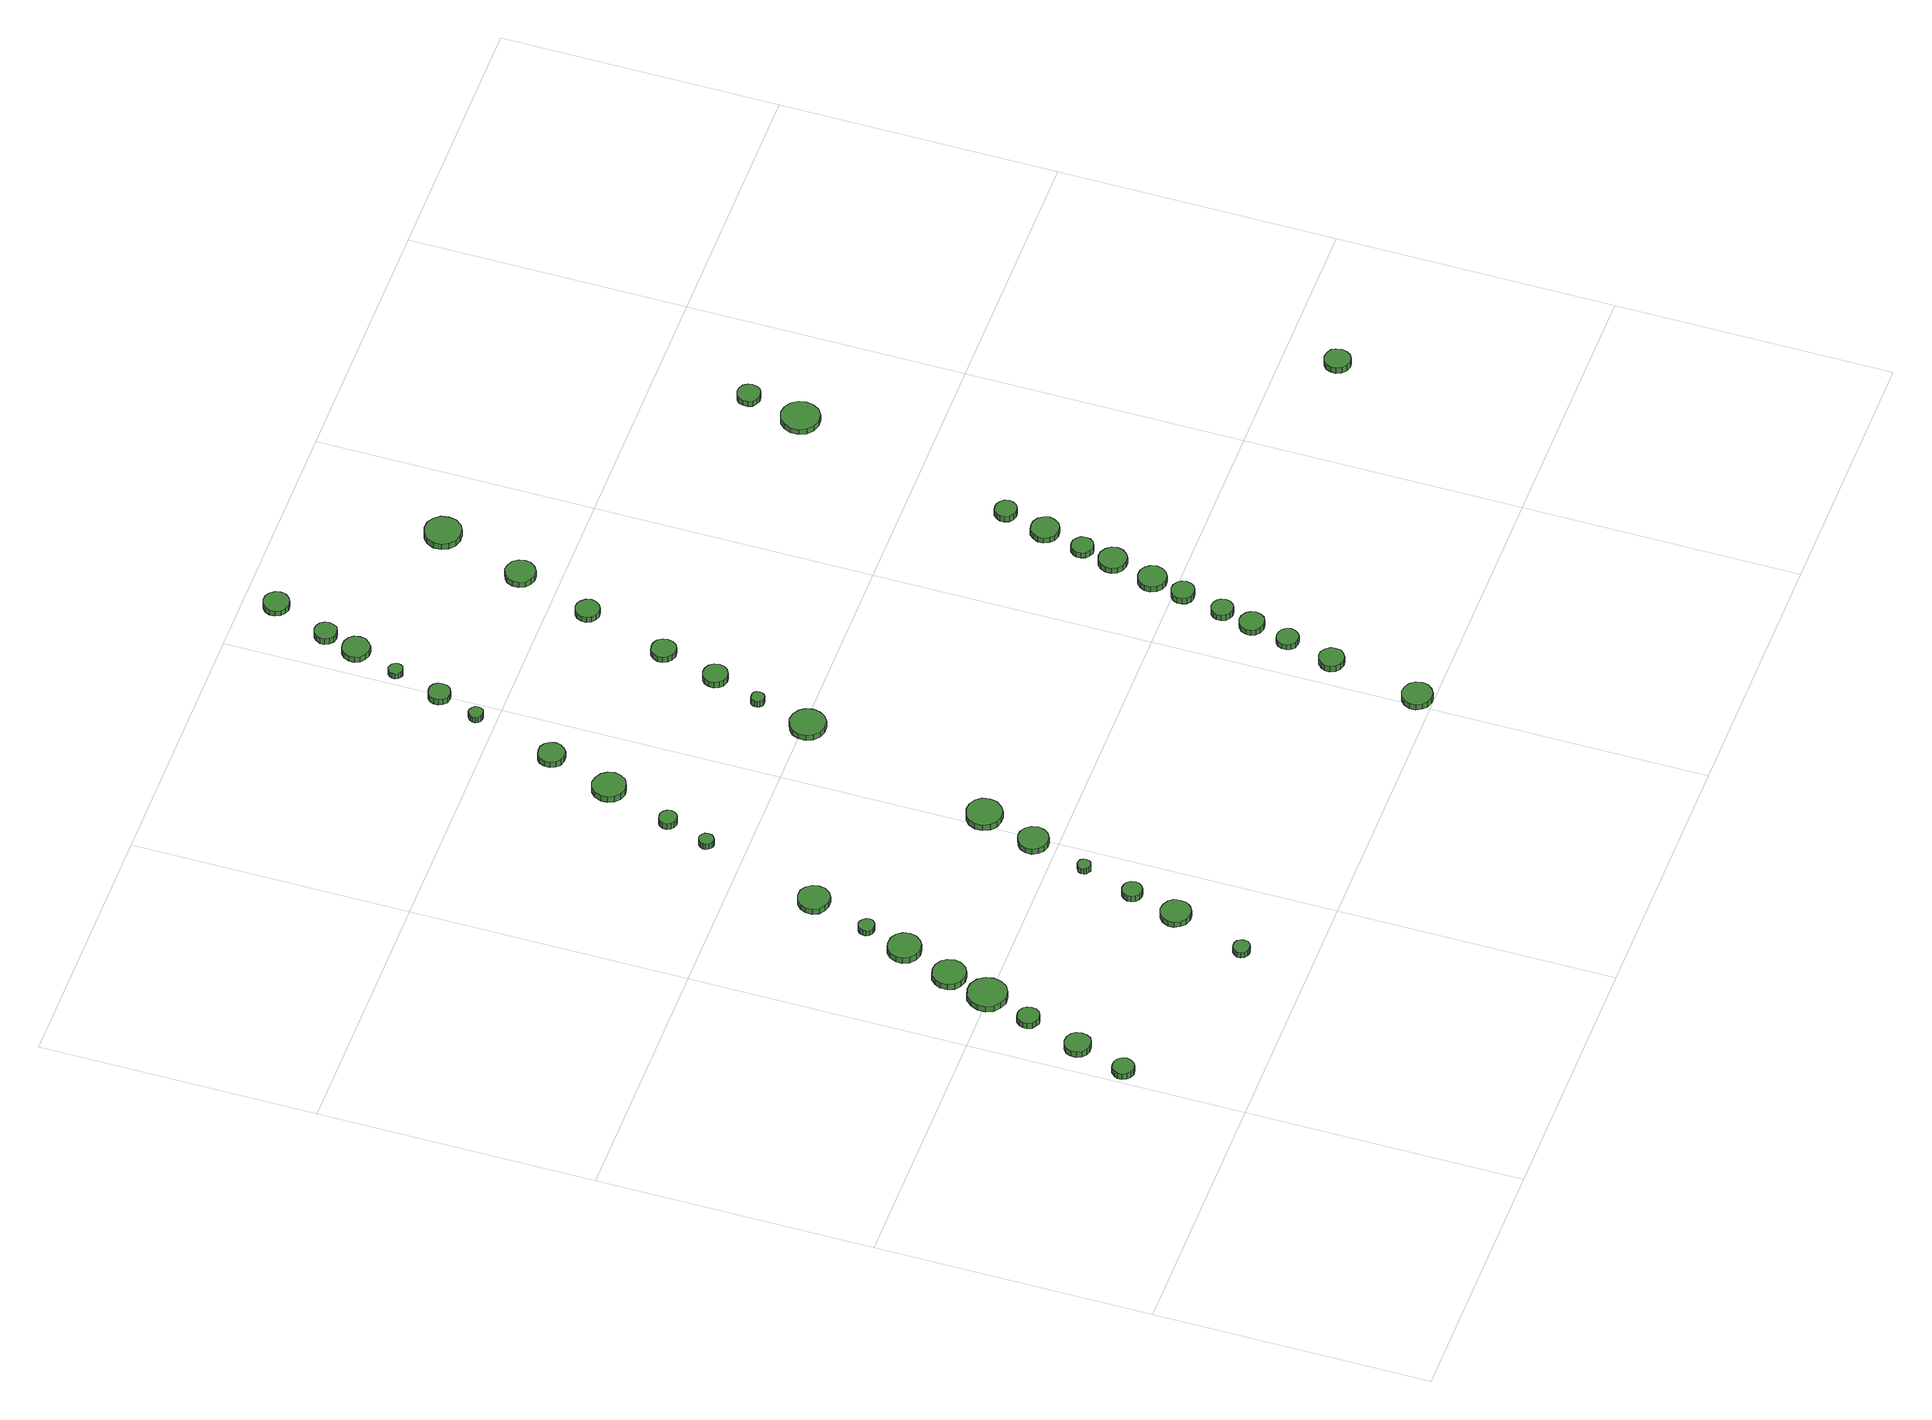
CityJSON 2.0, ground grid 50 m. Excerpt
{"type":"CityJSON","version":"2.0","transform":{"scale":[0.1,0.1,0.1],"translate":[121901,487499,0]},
"CityObjects":{
"tree1":{"type":"SolitaryVegetationObject","attributes":{"function":"something"},"geometry":[{"type":"MultiSurface","lod":"1","boundaries":[[[0,1,2,3,4,5,6,7,8,9,10,11,12,13,14]],[[15,16,17,18,19,20,21,22,23,24,25,26,27,28,29]],[[0,29,28,1]],[[1,28,27,2]],[[2,27,26,3]],[[3,26,25,4]],[[4,25,24,5]],[[5,24,23,6]],[[6,23,22,7]],[[7,22,21,8]],[[8,21,20,9]],[[9,20,19,10]],[[10,19,18,11]],[[11,18,17,12]],[[12,17,16,13]],[[13,16,15,14]],[[14,15,29,0]]]}]},
"tree2":{"type":"SolitaryVegetationObject","attributes":{"function":"something"},"geometry":[{"type":"MultiSurface","lod":"1","boundaries":[[[30,31,32,33,34,35,36,37,38,39,40,41,42,43,44]],[[45,46,47,48,49,50,51,52,53,54,55,56,57,58,59]],[[30,59,58,31]],[[31,58,57,32]],[[32,57,56,33]],[[33,56,55,34]],[[34,55,54,35]],[[35,54,53,36]],[[36,53,52,37]],[[37,52,51,38]],[[38,51,50,39]],[[39,50,49,40]],[[40,49,48,41]],[[41,48,47,42]],[[42,47,46,43]],[[43,46,45,44]],[[44,45,59,30]]]}]},
"tree3":{"type":"SolitaryVegetationObject","attributes":{"function":"something"},"geometry":[{"type":"MultiSurface","lod":"1","boundaries":[[[60,61,62,63,64,65,66,67,68,69,70,71,72,73,74]],[[75,76,77,78,79,80,81,82,83,84,85,86,87,88,89]],[[60,89,88,61]],[[61,88,87,62]],[[62,87,86,63]],[[63,86,85,64]],[[64,85,84,65]],[[65,84,83,66]],[[66,83,82,67]],[[67,82,81,68]],[[68,81,80,69]],[[69,80,79,70]],[[70,79,78,71]],[[71,78,77,72]],[[72,77,76,73]],[[73,76,75,74]],[[74,75,89,60]]]}]},
"tree4":{"type":"SolitaryVegetationObject","attributes":{"function":"something"},"geometry":[{"type":"MultiSurface","lod":"1","boundaries":[[[90,91,92,93,94,95,96,97,98,99,100,101,102,103,104]],[[105,106,107,108,109,110,111,112,113,114,115,116,117,118,119]],[[90,119,118,91]],[[91,118,117,92]],[[92,117,116,93]],[[93,116,115,94]],[[94,115,114,95]],[[95,114,113,96]],[[96,113,112,97]],[[97,112,111,98]],[[98,111,110,99]],[[99,110,109,100]],[[100,109,108,101]],[[101,108,107,102]],[[102,107,106,103]],[[103,106,105,104]],[[104,105,119,90]]]}]},
"tree5":{"type":"SolitaryVegetationObject","attributes":{"function":"something"},"geometry":[{"type":"MultiSurface","lod":"1","boundaries":[[[120,121,122,123,124,125,126,127,128,129,130,131,132,133,134]],[[135,136,137,138,139,140,141,142,143,144,145,146,147,148,149]],[[120,149,148,121]],[[121,148,147,122]],[[122,147,146,123]],[[123,146,145,124]],[[124,145,144,125]],[[125,144,143,126]],[[126,143,142,127]],[[127,142,141,128]],[[128,141,140,129]],[[129,140,139,130]],[[130,139,138,131]],[[131,138,137,132]],[[132,137,136,133]],[[133,136,135,134]],[[134,135,149,120]]]}]},
"tree6":{"type":"SolitaryVegetationObject","attributes":{"function":"something"},"geometry":[{"type":"MultiSurface","lod":"1","boundaries":[[[150,151,152,153,154,155,156,157,158,159,160,161,162,163,164]],[[165,166,167,168,169,170,171,172,173,174,175,176,177,178,179]],[[150,179,178,151]],[[151,178,177,152]],[[152,177,176,153]],[[153,176,175,154]],[[154,175,174,155]],[[155,174,173,156]],[[156,173,172,157]],[[157,172,171,158]],[[158,171,170,159]],[[159,170,169,160]],[[160,169,168,161]],[[161,168,167,162]],[[162,167,166,163]],[[163,166,165,164]],[[164,165,179,150]]]}]},
"tree7":{"type":"SolitaryVegetationObject","attributes":{"function":"something"},"geometry":[{"type":"MultiSurface","lod":"1","boundaries":[[[180,181,182,183,184,185,186,187,188,189,190,191,192,193,194]],[[195,196,197,198,199,200,201,202,203,204,205,206,207,208,209]],[[180,209,208,181]],[[181,208,207,182]],[[182,207,206,183]],[[183,206,205,184]],[[184,205,204,185]],[[185,204,203,186]],[[186,203,202,187]],[[187,202,201,188]],[[188,201,200,189]],[[189,200,199,190]],[[190,199,198,191]],[[191,198,197,192]],[[192,197,196,193]],[[193,196,195,194]],[[194,195,209,180]]]}]},
"tree8":{"type":"SolitaryVegetationObject","attributes":{"function":"something"},"geometry":[{"type":"MultiSurface","lod":"1","boundaries":[[[210,211,212,213,214,215,216,217,218,219,220,221,222,223,224]],[[225,226,227,228,229,230,231,232,233,234,235,236,237,238,239]],[[210,239,238,211]],[[211,238,237,212]],[[212,237,236,213]],[[213,236,235,214]],[[214,235,234,215]],[[215,234,233,216]],[[216,233,232,217]],[[217,232,231,218]],[[218,231,230,219]],[[219,230,229,220]],[[220,229,228,221]],[[221,228,227,222]],[[222,227,226,223]],[[223,226,225,224]],[[224,225,239,210]]]}]},
"tree9":{"type":"SolitaryVegetationObject","attributes":{"function":"something"},"geometry":[{"type":"MultiSurface","lod":"1","boundaries":[[[240,241,242,243,244,245,246,247,248,249,250,251,252,253,254]],[[255,256,257,258,259,260,261,262,263,264,265,266,267,268,269]],[[240,269,268,241]],[[241,268,267,242]],[[242,267,266,243]],[[243,266,265,244]],[[244,265,264,245]],[[245,264,263,246]],[[246,263,262,247]],[[247,262,261,248]],[[248,261,260,249]],[[249,260,259,250]],[[250,259,258,251]],[[251,258,257,252]],[[252,257,256,253]],[[253,256,255,254]],[[254,255,269,240]]]}]},
"tree10":{"type":"SolitaryVegetationObject","attributes":{"function":"something"},"geometry":[{"type":"MultiSurface","lod":"1","boundaries":[[[270,271,272,273,274,275,276,277,278,279,280,281,282,283,284]],[[285,286,287,288,289,290,291,292,293,294,295,296,297,298,299]],[[270,299,298,271]],[[271,298,297,272]],[[272,297,296,273]],[[273,296,295,274]],[[274,295,294,275]],[[275,294,293,276]],[[276,293,292,277]],[[277,292,291,278]],[[278,291,290,279]],[[279,290,289,280]],[[280,289,288,281]],[[281,288,287,282]],[[282,287,286,283]],[[283,286,285,284]],[[284,285,299,270]]]}]},
"tree11":{"type":"SolitaryVegetationObject","attributes":{"function":"something"},"geometry":[{"type":"MultiSurface","lod":"1","boundaries":[[[300,301,302,303,304,305,306,307,308,309,310,311,312,313,314]],[[315,316,317,318,319,320,321,322,323,324,325,326,327,328,329]],[[300,329,328,301]],[[301,328,327,302]],[[302,327,326,303]],[[303,326,325,304]],[[304,325,324,305]],[[305,324,323,306]],[[306,323,322,307]],[[307,322,321,308]],[[308,321,320,309]],[[309,320,319,310]],[[310,319,318,311]],[[311,318,317,312]],[[312,317,316,313]],[[313,316,315,314]],[[314,315,329,300]]]}]},
"tree12":{"type":"SolitaryVegetationObject","attributes":{"function":"something"},"geometry":[{"type":"MultiSurface","lod":"1","boundaries":[[[330,331,332,333,334,335,336,337,338,339,340,341,342,343,344]],[[345,346,347,348,349,350,351,352,353,354,355,356,357,358,359]],[[330,359,358,331]],[[331,358,357,332]],[[332,357,356,333]],[[333,356,355,334]],[[334,355,354,335]],[[335,354,353,336]],[[336,353,352,337]],[[337,352,351,338]],[[338,351,350,339]],[[339,350,349,340]],[[340,349,348,341]],[[341,348,347,342]],[[342,347,346,343]],[[343,346,345,344]],[[344,345,359,330]]]}]},
"tree13":{"type":"SolitaryVegetationObject","attributes":{"function":"something"},"geometry":[{"type":"MultiSurface","lod":"1","boundaries":[[[360,361,362,363,364,365,366,367,368,369,370,371,372,373,374]],[[375,376,377,378,379,380,381,382,383,384,385,386,387,388,389]],[[360,389,388,361]],[[361,388,387,362]],[[362,387,386,363]],[[363,386,385,364]],[[364,385,384,365]],[[365,384,383,366]],[[366,383,382,367]],[[367,382,381,368]],[[368,381,380,369]],[[369,380,379,370]],[[370,379,378,371]],[[371,378,377,372]],[[372,377,376,373]],[[373,376,375,374]],[[374,375,389,360]]]}]},
"tree14":{"type":"SolitaryVegetationObject","attributes":{"function":"something"},"geometry":[{"type":"MultiSurface","lod":"1","boundaries":[[[390,391,392,393,394,395,396,397,398,399,400,401,402,403,404]],[[405,406,407,408,409,410,411,412,413,414,415,416,417,418,419]],[[390,419,418,391]],[[391,418,417,392]],[[392,417,416,393]],[[393,416,415,394]],[[394,415,414,395]],[[395,414,413,396]],[[396,413,412,397]],[[397,412,411,398]],[[398,411,410,399]],[[399,410,409,400]],[[400,409,408,401]],[[401,408,407,402]],[[402,407,406,403]],[[403,406,405,404]],[[404,405,419,390]]]}]},
"tree15":{"type":"SolitaryVegetationObject","attributes":{"function":"something"},"geometry":[{"type":"MultiSurface","lod":"1","boundaries":[[[420,421,422,423,424,425,426,427,428,429,430,431,432,433,434]],[[435,436,437,438,439,440,441,442,443,444,445,446,447,448,449]],[[420,449,448,421]],[[421,448,447,422]],[[422,447,446,423]],[[423,446,445,424]],[[424,445,444,425]],[[425,444,443,426]],[[426,443,442,427]],[[427,442,441,428]],[[428,441,440,429]],[[429,440,439,430]],[[430,439,438,431]],[[431,438,437,432]],[[432,437,436,433]],[[433,436,435,434]],[[434,435,449,420]]]}]},
"tree16":{"type":"SolitaryVegetationObject","attributes":{"function":"something"},"geometry":[{"type":"MultiSurface","lod":"1","boundaries":[[[450,451,452,453,454,455,456,457,458,459,460,461,462,463,464]],[[465,466,467,468,469,470,471,472,473,474,475,476,477,478,479]],[[450,479,478,451]],[[451,478,477,452]],[[452,477,476,453]],[[453,476,475,454]],[[454,475,474,455]],[[455,474,473,456]],[[456,473,472,457]],[[457,472,471,458]],[[458,471,470,459]],[[459,470,469,460]],[[460,469,468,461]],[[461,468,467,462]],[[462,467,466,463]],[[463,466,465,464]],[[464,465,479,450]]]}]},
"tree17":{"type":"SolitaryVegetationObject","attributes":{"function":"something"},"geometry":[{"type":"MultiSurface","lod":"1","boundaries":[[[480,481,482,483,484,485,486,487,488,489,490,491,492,493,494]],[[495,496,497,498,499,500,501,502,503,504,505,506,507,508,509]],[[480,509,508,481]],[[481,508,507,482]],[[482,507,506,483]],[[483,506,505,484]],[[484,505,504,485]],[[485,504,503,486]],[[486,503,502,487]],[[487,502,501,488]],[[488,501,500,489]],[[489,500,499,490]],[[490,499,498,491]],[[491,498,497,492]],[[492,497,496,493]],[[493,496,495,494]],[[494,495,509,480]]]}]},
"tree18":{"type":"SolitaryVegetationObject","attributes":{"function":"something"},"geometry":[{"type":"MultiSurface","lod":"1","boundaries":[[[510,511,512,513,514,515,516,517,518,519,520,521,522,523,524]],[[525,526,527,528,529,530,531,532,533,534,535,536,537,538,539]],[[510,539,538,511]],[[511,538,537,512]],[[512,537,536,513]],[[513,536,535,514]],[[514,535,534,515]],[[515,534,533,516]],[[516,533,532,517]],[[517,532,531,518]],[[518,531,530,519]],[[519,530,529,520]],[[520,529,528,521]],[[521,528,527,522]],[[522,527,526,523]],[[523,526,525,524]],[[524,525,539,510]]]}]},
"tree19":{"type":"SolitaryVegetationObject","attributes":{"function":"something"},"geometry":[{"type":"MultiSurface","lod":"1","boundaries":[[[540,541,542,543,544,545,546,547,548,549,550,551,552,553,554]],[[555,556,557,558,559,560,561,562,563,564,565,566,567,568,569]],[[540,569,568,541]],[[541,568,567,542]],[[542,567,566,543]],[[543,566,565,544]],[[544,565,564,545]],[[545,564,563,546]],[[546,563,562,547]],[[547,562,561,548]],[[548,561,560,549]],[[549,560,559,550]],[[550,559,558,551]],[[551,558,557,552]],[[552,557,556,553]],[[553,556,555,554]],[[554,555,569,540]]]}]},
"tree20":{"type":"SolitaryVegetationObject","attributes":{"function":"something"},"geometry":[{"type":"MultiSurface","lod":"1","boundaries":[[[570,571,572,573,574,575,576,577,578,579,580,581,582,583,584]],[[585,586,587,588,589,590,591,592,593,594,595,596,597,598,599]],[[570,599,598,571]],[[571,598,597,572]],[[572,597,596,573]],[[573,596,595,574]],[[574,595,594,575]],[[575,594,593,576]],[[576,593,592,577]],[[577,592,591,578]],[[578,591,590,579]],[[579,590,589,580]],[[580,589,588,581]],[[581,588,587,582]],[[582,587,586,583]],[[583,586,585,584]],[[584,585,599,570]]]}]},
"tree21":{"type":"SolitaryVegetationObject","attributes":{"function":"something"},"geometry":[{"type":"MultiSurface","lod":"1","boundaries":[[[600,601,602,603,604,605,606,607,608,609,610,611,612,613,614]],[[615,616,617,618,619,620,621,622,623,624,625,626,627,628,629]],[[600,629,628,601]],[[601,628,627,602]],[[602,627,626,603]],[[603,626,625,604]],[[604,625,624,605]],[[605,624,623,606]],[[606,623,622,607]],[[607,622,621,608]],[[608,621,620,609]],[[609,620,619,610]],[[610,619,618,611]],[[611,618,617,612]],[[612,617,616,613]],[[613,616,615,614]],[[614,615,629,600]]]}]},
"tree22":{"type":"SolitaryVegetationObject","attributes":{"function":"something"},"geometry":[{"type":"MultiSurface","lod":"1","boundaries":[[[630,631,632,633,634,635,636,637,638,639,640,641,642,643,644]],[[645,646,647,648,649,650,651,652,653,654,655,656,657,658,659]],[[630,659,658,631]],[[631,658,657,632]],[[632,657,656,633]],[[633,656,655,634]],[[634,655,654,635]],[[635,654,653,636]],[[636,653,652,637]],[[637,652,651,638]],[[638,651,650,639]],[[639,650,649,640]],[[640,649,648,641]],[[641,648,647,642]],[[642,647,646,643]],[[643,646,645,644]],[[644,645,659,630]]]}]},
"tree23":{"type":"SolitaryVegetationObject","attributes":{"function":"something"},"geometry":[{"type":"MultiSurface","lod":"1","boundaries":[[[660,661,662,663,664,665,666,667,668,669,670,671,672,673,674]],[[675,676,677,678,679,680,681,682,683,684,685,686,687,688,689]],[[660,689,688,661]],[[661,688,687,662]],[[662,687,686,663]],[[663,686,685,664]],[[664,685,684,665]],[[665,684,683,666]],[[666,683,682,667]],[[667,682,681,668]],[[668,681,680,669]],[[669,680,679,670]],[[670,679,678,671]],[[671,678,677,672]],[[672,677,676,673]],[[673,676,675,674]],[[674,675,689,660]]]}]},
"tree24":{"type":"SolitaryVegetationObject","attributes":{"function":"something"},"geometry":[{"type":"MultiSurface","lod":"1","boundaries":[[[690,691,692,693,694,695,696,697,698,699,700,701,702,703,704]],[[705,706,707,708,709,710,711,712,713,714,715,716,717,718,719]],[[690,719,718,691]],[[691,718,717,692]],[[692,717,716,693]],[[693,716,715,694]],[[694,715,714,695]],[[695,714,713,696]],[[696,713,712,697]],[[697,712,711,698]],[[698,711,710,699]],[[699,710,709,700]],[[700,709,708,701]],[[701,708,707,702]],[[702,707,706,703]],[[703,706,705,704]],[[704,705,719,690]]]}]},
"tree25":{"type":"SolitaryVegetationObject","attributes":{"function":"something"},"geometry":[{"type":"MultiSurface","lod":"1","boundaries":[[[720,721,722,723,724,725,726,727,728,729,730,731,732,733,734]],[[735,736,737,738,739,740,741,742,743,744,745,746,747,748,749]],[[720,749,748,721]],[[721,748,747,722]],[[722,747,746,723]],[[723,746,745,724]],[[724,745,744,725]],[[725,744,743,726]],[[726,743,742,727]],[[727,742,741,728]],[[728,741,740,729]],[[729,740,739,730]],[[730,739,738,731]],[[731,738,737,732]],[[732,737,736,733]],[[733,736,735,734]],[[734,735,749,720]]]}]},
"tree26":{"type":"SolitaryVegetationObject","attributes":{"function":"something"},"geometry":[{"type":"MultiSurface","lod":"1","boundaries":[[[750,751,752,753,754,755,756,757,758,759,760,761,762,763,764]],[[765,766,767,768,769,770,771,772,773,774,775,776,777,778,779]],[[750,779,778,751]],[[751,778,777,752]],[[752,777,776,753]],[[753,776,775,754]],[[754,775,774,755]],[[755,774,773,756]],[[756,773,772,757]],[[757,772,771,758]],[[758,771,770,759]],[[759,770,769,760]],[[760,769,768,761]],[[761,768,767,762]],[[762,767,766,763]],[[763,766,765,764]],[[764,765,779,750]]]}]},
"tree27":{"type":"SolitaryVegetationObject","attributes":{"function":"something"},"geometry":[{"type":"MultiSurface","lod":"1","boundaries":[[[780,781,782,783,784,785,786,787,788,789,790,791,792,793,794]],[[795,796,797,798,799,800,801,802,803,804,805,806,807,808,809]],[[780,809,808,781]],[[781,808,807,782]],[[782,807,806,783]],[[783,806,805,784]],[[784,805,804,785]],[[785,804,803,786]],[[786,803,802,787]],[[787,802,801,788]],[[788,801,800,789]],[[789,800,799,790]],[[790,799,798,791]],[[791,798,797,792]],[[792,797,796,793]],[[793,796,795,794]],[[794,795,809,780]]]}]},
"tree28":{"type":"SolitaryVegetationObject","attributes":{"function":"something"},"geometry":[{"type":"MultiSurface","lod":"1","boundaries":[[[810,811,812,813,814,815,816,817,818,819,820,821,822,823,824]],[[825,826,827,828,829,830,831,832,833,834,835,836,837,838,839]],[[810,839,838,811]],[[811,838,837,812]],[[812,837,836,813]],[[813,836,835,814]],[[814,835,834,815]],[[815,834,833,816]],[[816,833,832,817]],[[817,832,831,818]],[[818,831,830,819]],[[819,830,829,820]],[[820,829,828,821]],[[821,828,827,822]],[[822,827,826,823]],[[823,826,825,824]],[[824,825,839,810]]]}]},
"tree29":{"type":"SolitaryVegetationObject","attributes":{"function":"something"},"geometry":[{"type":"MultiSurface","lod":"1","boundaries":[[[840,841,842,843,844,845,846,847,848,849,850,851,852,853,854]],[[855,856,857,858,859,860,861,862,863,864,865,866,867,868,869]],[[840,869,868,841]],[[841,868,867,842]],[[842,867,866,843]],[[843,866,865,844]],[[844,865,864,845]],[[845,864,863,846]],[[846,863,862,847]],[[847,862,861,848]],[[848,861,860,849]],[[849,860,859,850]],[[850,859,858,851]],[[851,858,857,852]],[[852,857,856,853]],[[853,856,855,854]],[[854,855,869,840]]]}]},
"tree30":{"type":"SolitaryVegetationObject","attributes":{"function":"something"},"geometry":[{"type":"MultiSurface","lod":"1","boundaries":[[[870,871,872,873,874,875,876,877,878,879,880,881,882,883,884]],[[885,886,887,888,889,890,891,892,893,894,895,896,897,898,899]],[[870,899,898,871]],[[871,898,897,872]],[[872,897,896,873]],[[873,896,895,874]],[[874,895,894,875]],[[875,894,893,876]],[[876,893,892,877]],[[877,892,891,878]],[[878,891,890,879]],[[879,890,889,880]],[[880,889,888,881]],[[881,888,887,882]],[[882,887,886,883]],[[883,886,885,884]],[[884,885,899,870]]]}]},
"tree31":{"type":"SolitaryVegetationObject","attributes":{"function":"something"},"geometry":[{"type":"MultiSurface","lod":"1","boundaries":[[[900,901,902,903,904,905,906,907,908,909,910,911,912,913,914]],[[915,916,917,918,919,920,921,922,923,924,925,926,927,928,929]],[[900,929,928,901]],[[901,928,927,902]],[[902,927,926,903]],[[903,926,925,904]],[[904,925,924,905]],[[905,924,923,906]],[[906,923,922,907]],[[907,922,921,908]],[[908,921,920,909]],[[909,920,919,910]],[[910,919,918,911]],[[911,918,917,912]],[[912,917,916,913]],[[913,916,915,914]],[[914,915,929,900]]]}]},
"tree32":{"type":"SolitaryVegetationObject","attributes":{"function":"something"},"geometry":[{"type":"MultiSurface","lod":"1","boundaries":[[[930,931,932,933,934,935,936,937,938,939,940,941,942,943,944]],[[945,946,947,948,949,950,951,952,953,954,955,956,957,958,959]],[[930,959,958,931]],[[931,958,957,932]],[[932,957,956,933]],[[933,956,955,934]],[[934,955,954,935]],[[935,954,953,936]],[[936,953,952,937]],[[937,952,951,938]],[[938,951,950,939]],[[939,950,949,940]],[[940,949,948,941]],[[941,948,947,942]],[[942,947,946,943]],[[943,946,945,944]],[[944,945,959,930]]]}]},
"tree33":{"type":"SolitaryVegetationObject","attributes":{"function":"something"},"geometry":[{"type":"MultiSurface","lod":"1","boundaries":[[[960,961,962,963,964,965,966,967,968,969,970,971,972,973,974]],[[975,976,977,978,979,980,981,982,983,984,985,986,987,988,989]],[[960,989,988,961]],[[961,988,987,962]],[[962,987,986,963]],[[963,986,985,964]],[[964,985,984,965]],[[965,984,983,966]],[[966,983,982,967]],[[967,982,981,968]],[[968,981,980,969]],[[969,980,979,970]],[[970,979,978,971]],[[971,978,977,972]],[[972,977,976,973]],[[973,976,975,974]],[[974,975,989,960]]]}]},
"tree34":{"type":"SolitaryVegetationObject","attributes":{"function":"something"},"geometry":[{"type":"MultiSurface","lod":"1","boundaries":[[[990,991,992,993,994,995,996,997,998,999,1000,1001,1002,1003,1004]],[[1005,1006,1007,1008,1009,1010,1011,1012,1013,1014,1015,1016,1017,1018,1019]],[[990,1019,1018,991]],[[991,1018,1017,992]],[[992,1017,1016,993]],[[993,1016,1015,994]],[[994,1015,1014,995]],[[995,1014,1013,996]],[[996,1013,1012,997]],[[997,1012,1011,998]],[[998,1011,1010,999]],[[999,1010,1009,1000]],[[1000,1009,1008,1001]],[[1001,1008,1007,1002]],[[1002,1007,1006,1003]],[[1003,1006,1005,1004]],[[1004,1005,1019,990]]]}]},
"tree35":{"type":"SolitaryVegetationObject","attributes":{"function":"something"},"geometry":[{"type":"MultiSurface","lod":"1","boundaries":[[[1020,1021,1022,1023,1024,1025,1026,1027,1028,1029,1030,1031,1032,1033,1034]],[[1035,1036,1037,1038,1039,1040,1041,1042,1043,1044,1045,1046,1047,1048,1049]],[[1020,1049,1048,1021]],[[1021,1048,1047,1022]],[[1022,1047,1046,1023]],[[1023,1046,1045,1024]],[[1024,1045,1044,1025]],[[1025,1044,1043,1026]],[[1026,1043,1042,1027]],[[1027,1042,1041,1028]],[[1028,1041,1040,1029]],[[1029,1040,1039,1030]],[[1030,1039,1038,1031]],[[1031,1038,1037,1032]],[[1032,1037,1036,1033]],[[1033,1036,1035,1034]],[[1034,1035,1049,1020]]]}]},
"tree36":{"type":"SolitaryVegetationObject","attributes":{"function":"something"},"geometry":[{"type":"MultiSurface","lod":"1","boundaries":[[[1050,1051,1052,1053,1054,1055,1056,1057,1058,1059,1060,1061,1062,1063,1064]],[[1065,1066,1067,1068,1069,1070,1071,1072,1073,1074,1075,1076,1077,1078,1079]],[[1050,1079,1078,1051]],[[1051,1078,1077,1052]],[[1052,1077,1076,1053]],[[1053,1076,1075,1054]],[[1054,1075,1074,1055]],[[1055,1074,1073,1056]],[[1056,1073,1072,1057]],[[1057,1072,1071,1058]],[[1058,1071,1070,1059]],[[1059,1070,1069,1060]],[[1060,1069,1068,1061]],[[1061,1068,1067,1062]],[[1062,1067,1066,1063]],[[1063,1066,1065,1064]],[[1064,1065,1079,1050]]]}]},
"tree37":{"type":"SolitaryVegetationObject","attributes":{"function":"something"},"geometry":[{"type":"MultiSurface","lod":"1","boundaries":[[[1080,1081,1082,1083,1084,1085,1086,1087,1088,1089,1090,1091,1092,1093,1094]],[[1095,1096,1097,1098,1099,1100,1101,1102,1103,1104,1105,1106,1107,1108,1109]],[[1080,1109,1108,1081]],[[1081,1108,1107,1082]],[[1082,1107,1106,1083]],[[1083,1106,1105,1084]],[[1084,1105,1104,1085]],[[1085,1104,1103,1086]],[[1086,1103,1102,1087]],[[1087,1102,1101,1088]],[[1088,1101,1100,1089]],[[1089,1100,1099,1090]],[[1090,1099,1098,1091]],[[1091,1098,1097,1092]],[[1092,1097,1096,1093]],[[1093,1096,1095,1094]],[[1094,1095,1109,1080]]]}]},
"tree38":{"type":"SolitaryVegetationObject","attributes":{"function":"something"},"geometry":[{"type":"MultiSurface","lod":"1","boundaries":[[[1110,1111,1112,1113,1114,1115,1116,1117,1118,1119,1120,1121,1122,1123,1124]],[[1125,1126,1127,1128,1129,1130,1131,1132,1133,1134,1135,1136,1137,1138,1139]],[[1110,1139,1138,1111]],[[1111,1138,1137,1112]],[[1112,1137,1136,1113]],[[1113,1136,1135,1114]],[[1114,1135,1134,1115]],[[1115,1134,1133,1116]],[[1116,1133,1132,1117]],[[1117,1132,1131,1118]],[[1118,1131,1130,1119]],[[1119,1130,1129,1120]],[[1120,1129,1128,1121]],[[1121,1128,1127,1122]],[[1122,1127,1126,1123]],[[1123,1126,1125,1124]],[[1124,1125,1139,1110]]]}]},
"tree39":{"type":"SolitaryVegetationObject","attributes":{"function":"something"},"geometry":[{"type":"MultiSurface","lod":"1","boundaries":[[[1140,1141,1142,1143,1144,1145,1146,1147,1148,1149,1150,1151,1152,1153,1154]],[[1155,1156,1157,1158,1159,1160,1161,1162,1163,1164,1165,1166,1167,1168,1169]],[[1140,1169,1168,1141]],[[1141,1168,1167,1142]],[[1142,1167,1166,1143]],[[1143,1166,1165,1144]],[[1144,1165,1164,1145]],[[1145,1164,1163,1146]],[[1146,1163,1162,1147]],[[1147,1162,1161,1148]],[[1148,1161,1160,1149]],[[1149,1160,1159,1150]],[[1150,1159,1158,1151]],[[1151,1158,1157,1152]],[[1152,1157,1156,1153]],[[1153,1156,1155,1154]],[[1154,1155,1169,1140]]]}]},
"tree40":{"type":"SolitaryVegetationObject","attributes":{"function":"something"},"geometry":[{"type":"MultiSurface","lod":"1","boundaries":[[[1170,1171,1172,1173,1174,1175,1176,1177,1178,1179,1180,1181,1182,1183,1184]],[[1185,1186,1187,1188,1189,1190,1191,1192,1193,1194,1195,1196,1197,1198,1199]],[[1170,1199,1198,1171]],[[1171,1198,1197,1172]],[[1172,1197,1196,1173]],[[1173,1196,1195,1174]],[[1174,1195,1194,1175]],[[1175,1194,1193,1176]],[[1176,1193,1192,1177]],[[1177,1192,1191,1178]],[[1178,1191,1190,1179]],[[1179,1190,1189,1180]],[[1180,1189,1188,1181]],[[1181,1188,1187,1182]],[[1182,1187,1186,1183]],[[1183,1186,1185,1184]],[[1184,1185,1199,1170]]]}]},
"tree41":{"type":"SolitaryVegetationObject","attributes":{"function":"something"},"geometry":[{"type":"MultiSurface","lod":"1","boundaries":[[[1200,1201,1202,1203,1204,1205,1206,1207,1208,1209,1210,1211,1212,1213,1214]],[[1215,1216,1217,1218,1219,1220,1221,1222,1223,1224,1225,1226,1227,1228,1229]],[[1200,1229,1228,1201]],[[1201,1228,1227,1202]],[[1202,1227,1226,1203]],[[1203,1226,1225,1204]],[[1204,1225,1224,1205]],[[1205,1224,1223,1206]],[[1206,1223,1222,1207]],[[1207,1222,1221,1208]],[[1208,1221,1220,1209]],[[1209,1220,1219,1210]],[[1210,1219,1218,1211]],[[1211,1218,1217,1212]],[[1212,1217,1216,1213]],[[1213,1216,1215,1214]],[[1214,1215,1229,1200]]]}]},
"tree42":{"type":"SolitaryVegetationObject","attributes":{"function":"something"},"geometry":[{"type":"MultiSurface","lod":"1","boundaries":[[[1230,1231,1232,1233,1234,1235,1236,1237,1238,1239,1240,1241,1242,1243,1244]],[[1245,1246,1247,1248,1249,1250,1251,1252,1253,1254,1255,1256,1257,1258,1259]],[[1230,1259,1258,1231]],[[1231,1258,1257,1232]],[[1232,1257,1256,1233]],[[1233,1256,1255,1234]],[[1234,1255,1254,1235]],[[1235,1254,1253,1236]],[[1236,1253,1252,1237]],[[1237,1252,1251,1238]],[[1238,1251,1250,1239]],[[1239,1250,1249,1240]],[[1240,1249,1248,1241]],[[1241,1248,1247,1242]],[[1242,1247,1246,1243]],[[1243,1246,1245,1244]],[[1244,1245,1259,1230]]]}]},
"tree43":{"type":"SolitaryVegetationObject","attributes":{"function":"something"},"geometry":[{"type":"MultiSurface","lod":"1","boundaries":[[[1260,1261,1262,1263,1264,1265,1266,1267,1268,1269,1270,1271,1272,1273,1274]],[[1275,1276,1277,1278,1279,1280,1281,1282,1283,1284,1285,1286,1287,1288,1289]],[[1260,1289,1288,1261]],[[1261,1288,1287,1262]],[[1262,1287,1286,1263]],[[1263,1286,1285,1264]],[[1264,1285,1284,1265]],[[1265,1284,1283,1266]],[[1266,1283,1282,1267]],[[1267,1282,1281,1268]],[[1268,1281,1280,1269]],[[1269,1280,1279,1270]],[[1270,1279,1278,1271]],[[1271,1278,1277,1272]],[[1272,1277,1276,1273]],[[1273,1276,1275,1274]],[[1274,1275,1289,1260]]]}]},
"tree44":{"type":"SolitaryVegetationObject","attributes":{"function":"something"},"geometry":[{"type":"MultiSurface","lod":"1","boundaries":[[[1290,1291,1292,1293,1294,1295,1296,1297,1298,1299,1300,1301,1302,1303,1304]],[[1305,1306,1307,1308,1309,1310,1311,1312,1313,1314,1315,1316,1317,1318,1319]],[[1290,1319,1318,1291]],[[1291,1318,1317,1292]],[[1292,1317,1316,1293]],[[1293,1316,1315,1294]],[[1294,1315,1314,1295]],[[1295,1314,1313,1296]],[[1296,1313,1312,1297]],[[1297,1312,1311,1298]],[[1298,1311,1310,1299]],[[1299,1310,1309,1300]],[[1300,1309,1308,1301]],[[1301,1308,1307,1302]],[[1302,1307,1306,1303]],[[1303,1306,1305,1304]],[[1304,1305,1319,1290]]]}]},
"tree45":{"type":"SolitaryVegetationObject","attributes":{"function":"something"},"geometry":[{"type":"MultiSurface","lod":"1","boundaries":[[[1320,1321,1322,1323,1324,1325,1326,1327,1328,1329,1330,1331,1332,1333,1334]],[[1335,1336,1337,1338,1339,1340,1341,1342,1343,1344,1345,1346,1347,1348,1349]],[[1320,1349,1348,1321]],[[1321,1348,1347,1322]],[[1322,1347,1346,1323]],[[1323,1346,1345,1324]],[[1324,1345,1344,1325]],[[1325,1344,1343,1326]],[[1326,1343,1342,1327]],[[1327,1342,1341,1328]],[[1328,1341,1340,1329]],[[1329,1340,1339,1330]],[[1330,1339,1338,1331]],[[1331,1338,1337,1332]],[[1332,1337,1336,1333]],[[1333,1336,1335,1334]],[[1334,1335,1349,1320]]]}]}
},
"vertices":[
[46,228,16],[44,236,16],[39,242,16],[32,246,16],[24,247,16],[17,245,16],[11,239,16],[7,232,16],[7,224,16],[11,216,16],[17,211,16],[24,208,16],[32,209,16],[39,213,16],[44,220,16],[44,220,3],[39,213,3],[32,209,3],[24,208,3],[17,211,3],[11,216,3],[7,224,3],[7,232,3],[11,239,3],[17,245,3],[24,247,3],[32,246,3],[39,242,3],[44,236,3],[46,228,3],
[78,319,16],[76,329,16],[71,336,16],[62,341,16],[52,342,16],[43,339,16],[36,333,16],[32,324,16],[32,314,16],[36,305,16],[43,299,16],[52,296,16],[62,297,16],[71,301,16],[76,309,16],[76,309,3],[71,301,3],[62,297,3],[52,296,3],[43,299,3],[36,305,3],[32,314,3],[32,324,3],[36,333,3],[43,339,3],[52,342,3],[62,341,3],[71,336,3],[76,329,3],[78,319,3],
[108,419,16],[107,427,16],[102,433,16],[95,437,16],[87,438,16],[79,436,16],[73,430,16],[70,423,16],[70,415,16],[73,407,16],[79,402,16],[87,399,16],[95,400,16],[102,404,16],[107,411,16],[107,411,3],[102,404,3],[95,400,3],[87,399,3],[79,402,3],[73,407,3],[70,415,3],[70,423,3],[73,430,3],[79,436,3],[87,438,3],[95,437,3],[102,433,3],[107,427,3],[108,419,3],
[153,502,16],[150,516,16],[142,528,16],[129,536,16],[114,537,16],[101,533,16],[90,523,16],[84,509,16],[84,495,16],[90,481,16],[101,472,16],[114,467,16],[129,469,16],[142,476,16],[150,488,16],[150,488,4],[142,476,4],[129,469,4],[114,467,4],[101,472,4],[90,481,4],[84,495,4],[84,509,4],[90,523,4],[101,533,4],[114,537,4],[129,536,4],[142,528,4],[150,516,4],[153,502,4],
[173,579,16],[170,591,16],[163,601,16],[152,607,16],[140,608,16],[128,605,16],[119,596,16],[114,585,16],[114,573,16],[119,561,16],[128,553,16],[140,549,16],[152,550,16],[163,557,16],[170,567,16],[170,567,3],[163,557,3],[152,550,3],[140,549,3],[128,553,3],[119,561,3],[114,573,3],[114,585,3],[119,596,3],[128,605,3],[140,608,3],[152,607,3],[163,601,3],[170,591,3],[173,579,3],
[208,671,16],[206,683,16],[198,693,16],[188,699,16],[175,700,16],[164,697,16],[154,688,16],[149,677,16],[149,665,16],[154,653,16],[164,645,16],[175,641,16],[188,643,16],[198,649,16],[206,659,16],[206,659,3],[198,649,3],[188,643,3],[175,641,3],[164,645,3],[154,653,3],[149,665,3],[149,677,3],[154,688,3],[164,697,3],[175,700,3],[188,699,3],[198,693,3],[206,683,3],[208,671,3],
[373,126,15],[372,132,15],[368,137,15],[363,140,15],[356,140,15],[351,139,15],[346,134,15],[343,129,15],[343,122,15],[346,117,15],[351,113,15],[356,111,15],[363,111,15],[368,114,15],[372,119,15],[372,119,2],[368,114,2],[363,111,2],[356,111,2],[351,113,2],[346,117,2],[343,122,2],[343,129,2],[346,134,2],[351,139,2],[356,140,2],[363,140,2],[368,137,2],[372,132,2],[373,126,2],
[219,747,16],[218,753,16],[214,758,16],[209,761,16],[203,762,16],[197,760,16],[192,756,16],[190,750,16],[190,744,16],[192,739,16],[197,735,16],[203,733,16],[209,734,16],[214,737,16],[218,742,16],[218,742,4],[214,737,4],[209,734,4],[203,733,4],[197,735,4],[192,739,4],[190,744,4],[190,750,4],[192,756,4],[197,760,4],[203,762,4],[209,761,4],[214,758,4],[218,753,4],[219,747,4],
[427,258,16],[425,269,16],[419,278,16],[409,283,16],[398,285,16],[387,281,16],[379,274,16],[374,263,16],[374,252,16],[379,242,16],[387,234,16],[398,231,16],[409,232,16],[419,238,16],[425,247,16],[425,247,4],[419,238,4],[409,232,4],[398,231,4],[387,234,4],[379,242,4],[374,252,4],[374,263,4],[379,274,4],[387,281,4],[398,285,4],[409,283,4],[419,278,4],[425,269,4],[427,258,4],
[265,853,16],[263,864,16],[256,874,16],[246,880,16],[234,881,16],[223,877,16],[214,869,16],[209,859,16],[209,847,16],[214,836,16],[223,829,16],[234,825,16],[246,826,16],[256,832,16],[263,841,16],[263,841,4],[256,832,4],[246,826,4],[234,825,4],[223,829,4],[214,836,4],[209,847,4],[209,859,4],[214,869,4],[223,877,4],[234,881,4],[246,880,4],[256,874,4],[263,864,4],[265,853,4],
[444,344,16],[443,352,16],[438,358,16],[432,361,16],[424,362,16],[417,360,16],[412,355,16],[409,348,16],[409,341,16],[412,334,16],[417,329,16],[424,326,16],[432,327,16],[438,331,16],[443,337,16],[443,337,3],[438,331,3],[432,327,3],[424,326,3],[417,329,3],[412,334,3],[409,341,3],[409,348,3],[412,355,3],[417,360,3],[424,362,3],[432,361,3],[438,358,3],[443,352,3],[444,344,3],
[469,441,15],[468,446,15],[465,450,15],[461,452,15],[456,453,15],[452,451,15],[448,448,15],[446,443,15],[446,438,15],[448,434,15],[452,431,15],[456,429,15],[461,430,15],[465,432,15],[468,436,15],[468,436,2],[465,432,2],[461,430,2],[456,429,2],[452,431,2],[448,434,2],[446,438,2],[446,443,2],[448,448,2],[452,451,2],[456,453,2],[461,452,2],[465,450,2],[468,446,2],[469,441,2],
[324,1071,15],[323,1076,15],[320,1080,15],[315,1083,15],[310,1084,15],[305,1082,15],[301,1078,15],[298,1073,15],[298,1068,15],[301,1063,15],[305,1059,15],[310,1057,15],[315,1058,15],[320,1061,15],[323,1065,15],[323,1065,2],[320,1061,2],[315,1058,2],[310,1057,2],[305,1059,2],[301,1063,2],[298,1068,2],[298,1073,2],[301,1078,2],[305,1082,2],[310,1084,2],[315,1083,2],[320,1080,2],[323,1076,2],[324,1071,2],
[515,542,16],[512,553,16],[506,562,16],[496,568,16],[485,569,16],[474,565,16],[466,558,16],[461,548,16],[461,536,16],[466,526,16],[474,519,16],[485,515,16],[496,516,16],[506,522,16],[512,531,16],[512,531,4],[506,522,4],[496,516,4],[485,515,4],[474,519,4],[466,526,4],[461,536,4],[461,548,4],[466,558,4],[474,565,4],[485,569,4],[496,568,4],[506,562,4],[512,553,4],[515,542,4],
[355,1148,16],[353,1155,16],[349,1160,16],[343,1164,16],[337,1164,16],[330,1162,16],[325,1158,16],[322,1152,16],[322,1145,16],[325,1139,16],[330,1134,16],[337,1132,16],[343,1133,16],[349,1136,16],[353,1142,16],[353,1142,3],[349,1136,3],[343,1133,3],[337,1132,3],[330,1134,3],[325,1139,3],[322,1145,3],[322,1152,3],[325,1158,3],[330,1162,3],[337,1164,3],[343,1164,3],[349,1160,3],[353,1155,3],[355,1148,3],
[551,641,16],[549,654,16],[541,664,16],[529,671,16],[516,672,16],[503,668,16],[494,660,16],[488,647,16],[488,634,16],[494,622,16],[503,613,16],[516,609,16],[529,610,16],[541,617,16],[549,628,16],[549,628,3],[541,617,3],[529,610,3],[516,609,3],[503,613,3],[494,622,3],[488,634,3],[488,647,3],[494,660,3],[503,668,3],[516,672,3],[529,671,3],[541,664,3],[549,654,3],[551,641,3],
[408,1267,17],[405,1279,17],[398,1289,17],[387,1295,17],[375,1297,17],[363,1293,17],[354,1285,17],[349,1273,17],[349,1261,17],[354,1250,17],[363,1241,17],[375,1237,17],[387,1239,17],[398,1245,17],[405,1255,17],[405,1255,4],[398,1245,4],[387,1239,4],[375,1237,4],[363,1241,4],[354,1250,4],[349,1261,4],[349,1273,4],[354,1285,4],[363,1293,4],[375,1297,4],[387,1295,4],[398,1289,4],[405,1279,4],[408,1267,4],
[444,1385,16],[442,1394,16],[436,1402,16],[428,1407,16],[418,1408,16],[408,1405,16],[401,1399,16],[397,1390,16],[397,1380,16],[401,1371,16],[408,1364,16],[418,1361,16],[428,1362,16],[436,1367,16],[442,1375,16],[442,1375,3],[436,1367,3],[428,1362,3],[418,1361,3],[408,1364,3],[401,1371,3],[397,1380,3],[397,1390,3],[401,1399,3],[408,1405,3],[418,1408,3],[428,1407,3],[436,1402,3],[442,1394,3],[444,1385,3],
[657,993,16],[654,1006,16],[647,1016,16],[635,1023,16],[622,1025,16],[609,1020,16],[599,1012,16],[594,999,16],[594,986,16],[599,974,16],[609,965,16],[622,961,16],[635,962,16],[647,969,16],[654,980,16],[654,980,4],[647,969,4],[635,962,4],[622,961,4],[609,965,4],[599,974,4],[594,986,4],[594,999,4],[599,1012,4],[609,1020,4],[622,1025,4],[635,1023,4],[647,1016,4],[654,1006,4],[657,993,4],
[483,1537,15],[482,1542,15],[479,1546,15],[474,1549,15],[469,1550,15],[464,1548,15],[460,1544,15],[458,1539,15],[458,1534,15],[460,1529,15],[464,1526,15],[469,1524,15],[474,1525,15],[479,1527,15],[482,1532,15],[482,1532,2],[479,1527,2],[474,1525,2],[469,1524,2],[464,1526,2],[460,1529,2],[458,1534,2],[458,1539,2],[460,1544,2],[464,1548,2],[469,1550,2],[474,1549,2],[479,1546,2],[482,1542,2],[483,1537,2],
[515,1611,16],[514,1619,16],[509,1626,16],[502,1630,16],[494,1630,16],[486,1628,16],[480,1623,16],[477,1615,16],[477,1607,16],[480,1600,16],[486,1594,16],[494,1592,16],[502,1593,16],[509,1597,16],[514,1603,16],[514,1603,3],[509,1597,3],[502,1593,3],[494,1592,3],[486,1594,3],[480,1600,3],[477,1607,3],[477,1615,3],[480,1623,3],[486,1628,3],[494,1630,3],[502,1630,3],[509,1626,3],[514,1619,3],[515,1611,3],
[668,1093,15],[667,1098,15],[664,1102,15],[660,1104,15],[655,1104,15],[650,1103,15],[646,1100,15],[644,1095,15],[644,1090,15],[646,1086,15],[650,1082,15],[655,1081,15],[660,1081,15],[664,1084,15],[667,1088,15],[667,1088,2],[664,1084,2],[660,1081,2],[655,1081,2],[650,1082,2],[646,1086,2],[644,1090,2],[644,1095,2],[646,1100,2],[650,1103,2],[655,1104,2],[660,1104,2],[664,1102,2],[667,1098,2],[668,1093,2],
[1045,29,14],[1043,40,14],[1036,49,14],[1026,54,14],[1015,56,14],[1004,52,14],[996,45,14],[991,34,14],[991,23,14],[996,13,14],[1004,5,14],[1015,2,14],[1026,3,14],[1036,9,14],[1043,18,14],[1043,18,2],[1036,9,2],[1026,3,2],[1015,2,2],[1004,5,2],[996,13,2],[991,23,2],[991,34,2],[996,45,2],[1004,52,2],[1015,56,2],[1026,54,2],[1036,49,2],[1043,40,2],[1045,29,2],
[537,1699,15],[536,1704,15],[533,1708,15],[528,1711,15],[523,1712,15],[518,1710,15],[514,1706,15],[512,1702,15],[512,1696,15],[514,1691,15],[518,1688,15],[523,1686,15],[528,1687,15],[533,1689,15],[536,1694,15],[536,1694,3],[533,1689,3],[528,1687,3],[523,1686,3],[518,1688,3],[514,1691,3],[512,1696,3],[512,1702,3],[514,1706,3],[518,1710,3],[523,1712,3],[528,1711,3],[533,1708,3],[536,1704,3],[537,1699,3],
[707,1178,16],[705,1187,16],[699,1195,16],[691,1199,16],[682,1200,16],[673,1197,16],[667,1191,16],[663,1183,16],[663,1174,16],[667,1165,16],[673,1159,16],[682,1156,16],[691,1157,16],[699,1162,16],[705,1169,16],[705,1169,3],[699,1162,3],[691,1157,3],[682,1156,3],[673,1159,3],[667,1165,3],[663,1174,3],[663,1183,3],[667,1191,3],[673,1197,3],[682,1200,3],[691,1199,3],[699,1195,3],[705,1187,3],[707,1178,3],
[575,1779,17],[573,1789,17],[567,1797,17],[558,1802,17],[548,1803,17],[538,1800,17],[530,1793,17],[526,1784,17],[526,1774,17],[530,1764,17],[538,1758,17],[548,1754,17],[558,1755,17],[567,1761,17],[573,1769,17],[573,1769,4],[567,1761,4],[558,1755,4],[548,1754,4],[538,1758,4],[530,1764,4],[526,1774,4],[526,1784,4],[530,1793,4],[538,1800,4],[548,1803,4],[558,1802,4],[567,1797,4],[573,1789,4],[575,1779,4],
[735,1280,16],[733,1289,16],[728,1297,16],[720,1301,16],[711,1302,16],[702,1300,16],[695,1293,16],[691,1285,16],[691,1276,16],[695,1267,16],[702,1261,16],[711,1258,16],[720,1259,16],[728,1264,16],[733,1271,16],[733,1271,4],[728,1264,4],[720,1259,4],[711,1258,4],[702,1261,4],[695,1267,4],[691,1276,4],[691,1285,4],[695,1293,4],[702,1300,4],[711,1302,4],[720,1301,4],[728,1297,4],[733,1289,4],[735,1280,4],
[1075,194,14],[1074,203,14],[1068,211,14],[1060,216,14],[1051,217,14],[1042,214,14],[1035,207,14],[1031,199,14],[1031,190,14],[1035,181,14],[1042,175,14],[1051,172,14],[1060,173,14],[1068,178,14],[1074,185,14],[1074,185,1],[1068,178,1],[1060,173,1],[1051,172,1],[1042,175,1],[1035,181,1],[1031,190,1],[1031,199,1],[1035,207,1],[1042,214,1],[1051,217,1],[1060,216,1],[1068,211,1],[1074,203,1],[1075,194,1],
[591,1840,16],[589,1848,16],[585,1855,16],[577,1859,16],[569,1860,16],[561,1857,16],[555,1852,16],[551,1844,16],[551,1836,16],[555,1828,16],[561,1822,16],[569,1820,16],[577,1821,16],[585,1825,16],[589,1832,16],[589,1832,3],[585,1825,3],[577,1821,3],[569,1820,3],[561,1822,3],[555,1828,3],[551,1836,3],[551,1844,3],[555,1852,3],[561,1857,3],[569,1860,3],[577,1859,3],[585,1855,3],[589,1848,3],[591,1840,3],
[1096,281,13],[1094,289,13],[1089,295,13],[1082,299,13],[1074,300,13],[1066,298,13],[1060,292,13],[1057,285,13],[1057,277,13],[1060,270,13],[1066,264,13],[1074,262,13],[1082,262,13],[1089,266,13],[1094,273,13],[1094,273,1],[1089,266,1],[1082,262,1],[1074,262,1],[1066,264,1],[1060,270,1],[1057,277,1],[1057,285,1],[1060,292,1],[1066,298,1],[1074,300,1],[1082,299,1],[1089,295,1],[1094,289,1],[1096,281,1],
[781,1432,18],[779,1441,18],[773,1448,18],[766,1453,18],[757,1454,18],[748,1451,18],[742,1445,18],[738,1437,18],[738,1428,18],[742,1420,18],[748,1414,18],[757,1411,18],[766,1412,18],[773,1416,18],[779,1424,18],[779,1424,6],[773,1416,6],[766,1412,6],[757,1411,6],[748,1414,6],[742,1420,6],[738,1428,6],[738,1437,6],[742,1445,6],[748,1451,6],[757,1454,6],[766,1453,6],[773,1448,6],[779,1441,6],[781,1432,6],
[632,1941,17],[630,1950,17],[624,1958,17],[616,1963,17],[606,1964,17],[597,1961,17],[590,1955,17],[586,1946,17],[586,1936,17],[590,1927,17],[597,1921,17],[606,1918,17],[616,1919,17],[624,1924,17],[630,1931,17],[630,1931,5],[624,1924,5],[616,1919,5],[606,1918,5],[597,1921,5],[590,1927,5],[586,1936,5],[586,1946,5],[590,1955,5],[597,1961,5],[606,1964,5],[616,1963,5],[624,1958,5],[630,1950,5],[632,1941,5],
[1113,350,14],[1111,359,14],[1106,366,14],[1098,371,14],[1089,372,14],[1080,369,14],[1073,363,14],[1069,354,14],[1069,345,14],[1073,337,14],[1080,331,14],[1089,328,14],[1098,329,14],[1106,333,14],[1111,341,14],[1111,341,2],[1106,333,2],[1098,329,2],[1089,328,2],[1080,331,2],[1073,337,2],[1069,345,2],[1069,354,2],[1073,363,2],[1080,369,2],[1089,372,2],[1098,371,2],[1106,366,2],[1111,359,2],[1113,350,2],
[1124,408,15],[1123,416,15],[1118,422,15],[1111,426,15],[1103,427,15],[1095,424,15],[1089,419,15],[1086,412,15],[1086,404,15],[1089,396,15],[1095,391,15],[1103,388,15],[1111,389,15],[1118,393,15],[1123,400,15],[1123,400,2],[1118,393,2],[1111,389,2],[1103,388,2],[1095,391,2],[1089,396,2],[1086,404,2],[1086,412,2],[1089,419,2],[1095,424,2],[1103,427,2],[1111,426,2],[1118,422,2],[1123,416,2],[1124,408,2],
[1144,484,14],[1142,493,14],[1137,500,14],[1130,504,14],[1121,505,14],[1113,502,14],[1106,496,14],[1103,489,14],[1103,480,14],[1106,472,14],[1113,466,14],[1121,464,14],[1130,465,14],[1137,469,14],[1142,476,14],[1142,476,1],[1137,469,1],[1130,465,1],[1121,464,1],[1113,466,1],[1106,472,1],[1103,480,1],[1103,489,1],[1106,496,1],[1113,502,1],[1121,505,1],[1130,504,1],[1137,500,1],[1142,493,1],[1144,484,1],
[831,1568,20],[829,1579,20],[822,1588,20],[812,1593,20],[801,1595,20],[791,1591,20],[782,1584,20],[778,1574,20],[778,1562,20],[782,1552,20],[791,1545,20],[801,1541,20],[812,1542,20],[822,1548,20],[829,1557,20],[829,1557,8],[822,1548,8],[812,1542,8],[801,1541,8],[791,1545,8],[782,1552,8],[778,1562,8],[778,1574,8],[782,1584,8],[791,1591,8],[801,1595,8],[812,1593,8],[822,1588,8],[829,1579,8],[831,1568,8],
[1163,544,14],[1160,555,14],[1154,563,14],[1145,568,14],[1134,569,14],[1124,566,14],[1117,559,14],[1112,550,14],[1112,539,14],[1117,529,14],[1124,522,14],[1134,519,14],[1145,520,14],[1154,525,14],[1160,534,14],[1160,534,2],[1154,525,2],[1145,520,2],[1134,519,2],[1124,522,2],[1117,529,2],[1112,539,2],[1112,550,2],[1117,559,2],[1124,566,2],[1134,569,2],[1145,568,2],[1154,563,2],[1160,555,2],[1163,544,2],
[1181,621,16],[1179,631,16],[1172,640,16],[1163,645,16],[1153,646,16],[1143,643,16],[1135,636,16],[1131,626,16],[1131,616,16],[1135,606,16],[1143,599,16],[1153,596,16],[1163,597,16],[1172,602,16],[1179,611,16],[1179,611,4],[1172,602,4],[1163,597,4],[1153,596,4],[1143,599,4],[1135,606,4],[1131,616,4],[1131,626,4],[1135,636,4],[1143,643,4],[1153,646,4],[1163,645,4],[1172,640,4],[1179,631,4],[1181,621,4],
[884,1722,23],[882,1736,23],[873,1747,23],[862,1754,23],[848,1755,23],[835,1751,23],[825,1742,23],[819,1729,23],[819,1715,23],[825,1703,23],[835,1694,23],[848,1690,23],[862,1691,23],[873,1698,23],[882,1709,23],[882,1709,10],[873,1698,10],[862,1691,10],[848,1690,10],[835,1694,10],[825,1703,10],[819,1715,10],[819,1729,10],[825,1742,10],[835,1751,10],[848,1755,10],[862,1754,10],[873,1747,10],[882,1736,10],[884,1722,10],
[1187,680,16],[1186,688,16],[1181,694,16],[1174,698,16],[1166,699,16],[1158,697,16],[1152,691,16],[1149,684,16],[1149,676,16],[1152,668,16],[1158,663,16],[1166,660,16],[1174,661,16],[1181,665,16],[1186,672,16],[1186,672,4],[1181,665,4],[1174,661,4],[1166,660,4],[1158,663,4],[1152,668,4],[1149,676,4],[1149,684,4],[1152,691,4],[1158,697,4],[1166,699,4],[1174,698,4],[1181,694,4],[1186,688,4],[1187,680,4],
[1210,752,19],[1207,762,19],[1201,771,19],[1192,776,19],[1181,777,19],[1171,774,19],[1164,767,19],[1159,757,19],[1159,747,19],[1164,737,19],[1171,730,19],[1181,727,19],[1192,728,19],[1201,733,19],[1207,742,19],[1207,742,7],[1201,733,7],[1192,728,7],[1181,727,7],[1171,730,7],[1164,737,7],[1159,747,7],[1159,757,7],[1164,767,7],[1171,774,7],[1181,777,7],[1192,776,7],[1201,771,7],[1207,762,7],[1210,752,7],
[1223,829,22],[1221,837,22],[1216,843,22],[1209,847,22],[1201,848,22],[1193,846,22],[1187,840,22],[1184,833,22],[1184,825,22],[1187,817,22],[1193,812,22],[1201,809,22],[1209,810,22],[1216,814,22],[1221,821,22],[1221,821,9],[1216,814,9],[1209,810,9],[1201,809,9],[1193,812,9],[1187,817,9],[1184,825,9],[1184,833,9],[1187,840,9],[1193,846,9],[1201,848,9],[1209,847,9],[1216,843,9],[1221,837,9],[1223,829,9],
[1328,1228,29],[1325,1241,29],[1317,1253,29],[1305,1260,29],[1291,1262,29],[1277,1257,29],[1267,1248,29],[1261,1235,29],[1261,1220,29],[1267,1207,29],[1277,1198,29],[1291,1194,29],[1305,1195,29],[1317,1202,29],[1325,1214,29],[1325,1214,17],[1317,1202,17],[1305,1195,17],[1291,1194,17],[1277,1198,17],[1267,1207,17],[1261,1220,17],[1261,1235,17],[1267,1248,17],[1277,1257,17],[1291,1262,17],[1305,1260,17],[1317,1253,17],[1325,1241,17],[1328,1228,17],
[1337,1328,30],[1335,1336,30],[1330,1343,30],[1322,1347,30],[1314,1348,30],[1306,1345,30],[1299,1340,30],[1296,1332,30],[1296,1323,30],[1299,1315,30],[1306,1310,30],[1314,1307,30],[1322,1308,30],[1330,1312,30],[1335,1319,30],[1335,1319,18],[1330,1312,18],[1322,1308,18],[1314,1307,18],[1306,1310,18],[1299,1315,18],[1296,1323,18],[1296,1332,18],[1299,1340,18],[1306,1345,18],[1314,1348,18],[1322,1347,18],[1330,1343,18],[1335,1336,18],[1337,1328,18],
[1735,402,26],[1733,412,26],[1728,420,26],[1719,424,26],[1710,425,26],[1701,422,26],[1694,416,26],[1690,407,26],[1690,398,26],[1694,389,26],[1701,382,26],[1710,379,26],[1719,380,26],[1728,385,26],[1733,393,26],[1733,393,13],[1728,385,13],[1719,380,13],[1710,379,13],[1701,382,13],[1694,389,13],[1690,398,13],[1690,407,13],[1694,416,13],[1701,422,13],[1710,425,13],[1719,424,13],[1728,420,13],[1733,412,13],[1735,402,13]
]}
